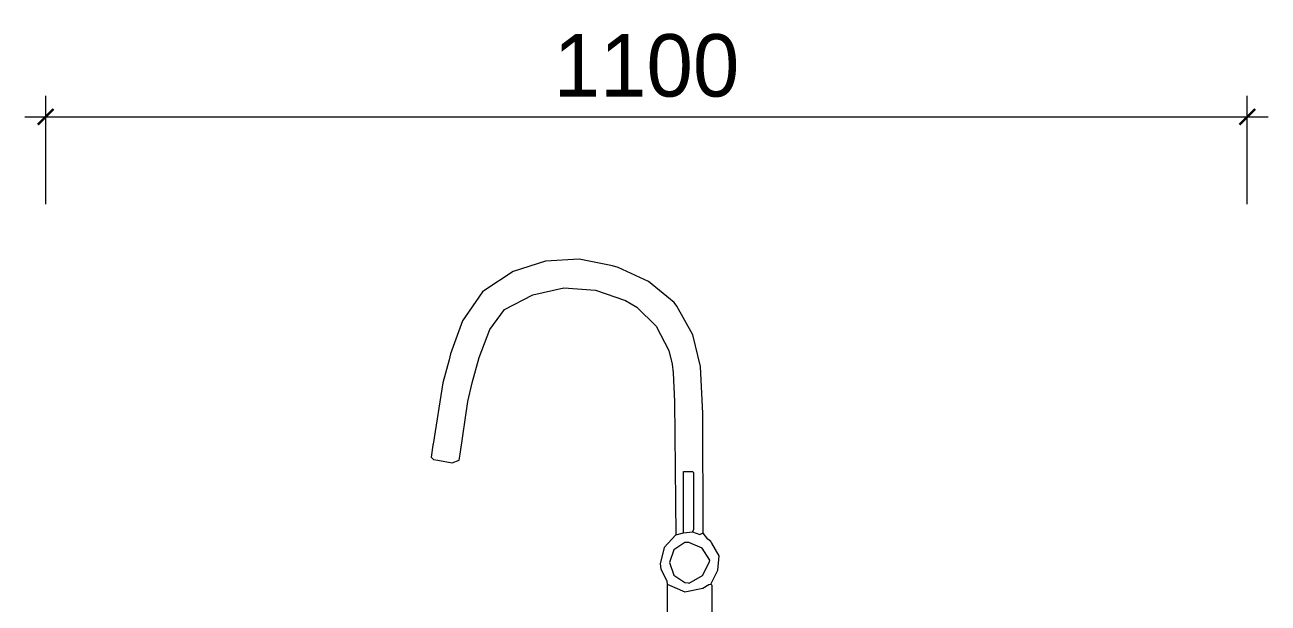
# Model space of a CAD drawing. Header units: millimetres. Extents: x 0 to 28440, y -12508 to -2066.
# Drawn here: x 15487 to 16625, y -10587 to -10057 of the extents above; entities that cross this region are included whole.
import ezdxf

# ---------------------------------------------------------------- set-up
doc = ezdxf.new("R2010")
doc.units = ezdxf.units.MM
doc.layers.add('DS-定制五金', color=2, linetype='Continuous', lineweight=13)
doc.layers.add('SH-尺寸标注', color=32, linetype='Continuous')
doc.styles.get("Standard").update_dxf_attribs({"font": 'GothicA1-Regular.ttf'})
doc.dimstyles.new('D_8_1.4', dxfattribs={"dimtxt": 57.14286, "dimasz": 14.285715, "dimexe": 19.04762, "dimexo": 0, "dimgap": 0, "dimtad": 1, "dimdec": 0, "dimzin": 1, "dimdsep": 46, "dimtxsty": 'Standard', "dimblk": 'ARCHTICK', "dimcen": 0.09, "dimdle": 19.04762, "dimclrd": 32, "dimclre": 32, "dimclrt": 2, "dimadec": 0, "dimazin": 0, "dimtfac": 1, "dimtdec": 4, "dimtix": 1, "dimtmove": 2, "dimatfit": 3, "dimfxl": 80.000002, "dimfxlon": 1, "dimtolj": 1, "dimtzin": 0, "dimlwd": 9, "dimlwe": 9, "dimarcsym": 0})

# ---------------------------------------------------------------- blocks, each defined once
blk = doc.blocks.new('LEGEND_d7e2e849badd35b20153afb27b495678_1ac8429ec3b945f98543b5c13aaf8c21')
at = {"layer": 'DS-定制五金', "color": 134, "linetype": 'Continuous'}
for p, q in [((125.5, 386.1), (96.1, 376.5)), ((156.5, 387.9), (125.5, 386.1)), ((186.9, 381.7), (156.5, 387.9)), ((96.1, 376.5), (70, 359.7)), ((192, 380.3), (186.9, 381.7)), ((219.7, 367.6), (192, 380.3)), ((243.2, 348.2), (219.7, 367.6)), ((68, 358), (49.7, 331.6)), ((70, 359.7), (68, 358)), ((88.1, 341.8), (113.9, 355.4)), ((113.9, 355.4), (142.3, 361.6)), ((142.3, 361.6), (171.4, 359.7)), ((171.4, 359.7), (198.9, 350.1)), ((74.7, 323.7), (88.1, 341.8)), ((198.9, 350.1), (209.1, 344.2)), ((209.1, 344.2), (226.9, 326.8)), ((245.8, 344.9), (243.2, 348.2)), ((260.4, 318.9), (245.8, 344.9)), ((49.7, 331.6), (38.5, 301.5)), ((64.7, 298.1), (74.7, 323.7)), ((226.9, 326.8), (238.4, 304.6)), ((267.5, 290), (260.4, 318.9)), ((37.3, 295.9), (31.6, 275.1)), ((38.5, 301.5), (37.3, 295.9)), ((58.4, 274.9), (64.7, 298.1)), ((238.4, 304.6), (241.4, 292.1)), ((241.4, 292.1), (242.4, 284.1)), ((242.4, 284.1), (243.5, 258)), ((269.5, 247), (267.5, 290)), ((31.6, 275.1), (22.6, 219)), ((54.4, 257.9), (58.4, 274.9)), ((47.4, 209.9), (54.4, 257.9)), ((243.5, 258), (245, 136)), ((270, 138), (269.5, 247)), ((22.4, 217.9), (21, 207)), ((22.6, 219), (22.4, 217.9)), ((21, 207), (23, 205)), ((23, 205), (27.1, 204.4)), ((27.1, 204.4), (40, 202)), ((46.4, 204.2), (47.4, 209.9)), ((40, 202), (46.4, 204.2)), ((270, 137.8), (270, 138)), ((274.1, 132.2), (270, 137.8)), ((245, 136), (234.3, 124.7)), ((277, 130), (274.1, 132.2)), ((277.2, 129.2), (277, 130)), ((277.9, 128.6), (277.2, 129.2)), ((284.4, 117.1), (277.9, 128.6)), ((234.3, 124.7), (230.6, 109.6)), ((283.3, 103.9), (284.4, 117.1)), ((230.6, 109.6), (231, 105)), ((231, 105), (236.6, 93.9)), ((277, 91), (283.3, 103.9)), ((236.6, 93.9), (237, 91)), ((237, 91), (237, 27)), ((278, 90), (277, 91)), ((278, 27), (278, 90)), ((235, 26), (231, 25)), ((231, 25), (231, 22.2)), ((237, 27), (235, 26)), ((237, 27), (237, 26)), ((237, 26), (238, 25)), ((238, 25), (275, 25)), ((279, 25), (278, 27)), ((283, 25), (279, 25)), ((281, 19), (283.3, 24.1)), ((283.3, 24.1), (283, 25)), ((260.5, 19), (281, 19))]:
    blk.add_line(p, q, dxfattribs=at)
at = {"layer": 'DS-定制五金', "color": 134, "linetype": 'Continuous', "flags": 128}
for points in [[(252, 138), (252, 194), (260, 194), (261, 193), (261, 141), (260, 139)], [(245, 136), (252, 138), (260, 139), (266.9, 136.6), (270, 138)], [(256.1, 92.2), (257, 92), (269.2, 99), (275.7, 111.4), (276, 113), (268.9, 124), (256.8, 129), (253, 129), (243, 122.3), (239.1, 110.8), (243, 99.4), (253.1, 92.7), (256.1, 92.2)], [(237, 91), (253, 84), (269.5, 87.4), (275.1, 90.7), (277, 91)]]:
    blk.add_lwpolyline(points, dxfattribs=at)
at = {"layer": 'DS-定制五金', "color": 134, "linetype": 'Continuous'}
blk.add_ellipse((279.1, 22.1), major_axis=(0, 5.06), ratio=1, start_param=0.224023, end_param=0.951982, dxfattribs=at)
blk = doc.blocks.new('_ArchTick')
at = {"color": 0, "linetype": 'ByBlock', "const_width": 0.15}
blk.add_lwpolyline([(-0.5, -0.5), (0.5, 0.5)], dxfattribs=at)
blk = doc.blocks.new('*D178')
at = {"layer": 'Defpoints', "color": 0}
for p in [(16606.2, -10141.5), (15506.2, -10221.5), (16606.2, -10221.5)]:
    blk.add_point(p, dxfattribs=at)
at = {"layer": 'SH-尺寸标注', "color": 32, "linetype": 'Continuous', "lineweight": 9}
for p, q in [((15506.2, -10221.5), (15506.2, -10122.5)), ((16606.2, -10221.5), (16606.2, -10122.5)), ((15487.2, -10141.5), (16625.3, -10141.5))]:
    blk.add_line(p, q, dxfattribs=at)
at = {"layer": 'SH-尺寸标注', "color": 32, "lineweight": 9, "xscale": 14.28571493455343, "yscale": 14.28571493455343, "zscale": 14.28571493455343, "rotation": 180}
blk.add_blockref('_ArchTick', (15506.2, -10141.5), dxfattribs=at)
at = {"layer": 'SH-尺寸标注', "color": 32, "lineweight": 9, "xscale": 14.28571493455343, "yscale": 14.28571493455343, "zscale": 14.28571493455343}
blk.add_blockref('_ArchTick', (16606.2, -10141.5), dxfattribs=at)
at = {"layer": 'SH-尺寸标注', "color": 2, "insert": (16056.2, -10094.9), "char_height": 57.14, "attachment_point": 5}
blk.add_mtext('\\A1;1100', dxfattribs=at)

msp = doc.modelspace()

# ---------------------------------------------------------------- block references
at = {"layer": 'DS-定制五金', "color": 7, "yscale": 1.0022162388369}
msp.add_blockref('LEGEND_d7e2e849badd35b20153afb27b495678_1ac8429ec3b945f98543b5c13aaf8c21', (15838.2, -10660.6), dxfattribs=at)

# ---------------------------------------------------------------- dimensions: what is measured, and where the dimension line sits
at = {"layer": 'SH-尺寸标注', "color": 32, "linetype": 'Continuous'}
dim = msp.add_linear_dim(base=(16606.2, -10141.5), p1=(15506.2, -10221.5), p2=(16606.2, -10221.5), dimstyle='D_8_1.4', override={"dimscale": 1, "dimclrt": 2}, dxfattribs=at)
dim.commit()
dim.dimension.update_dxf_attribs({"geometry": '*D178', "text_midpoint": (16056.2, -10094.9), "dimtype": 160})

doc.saveas('drawing.dxf')
